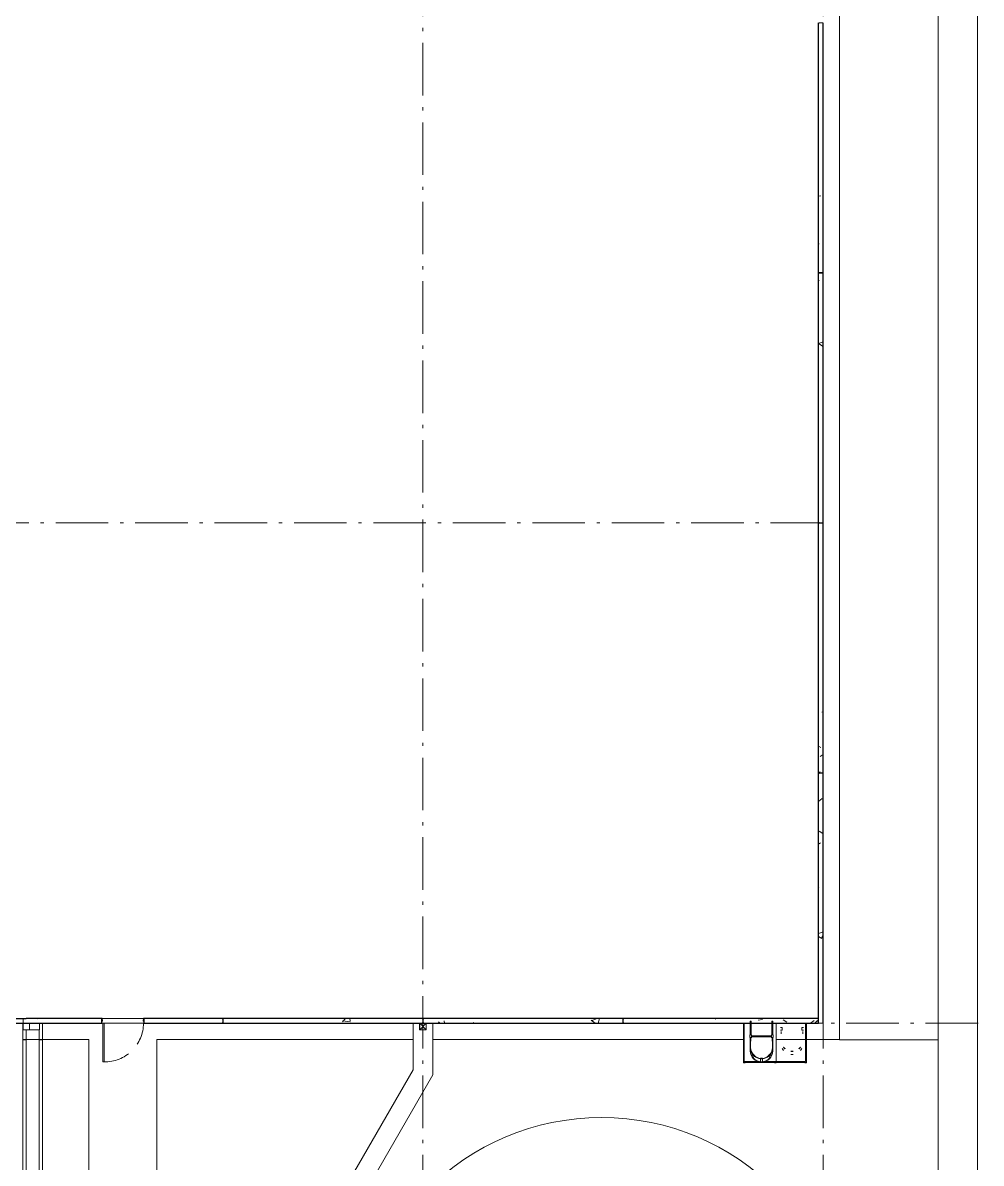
# Model space of a CAD drawing. Header units: metres. Extents: x -55 to 260, y -121 to 64.
# Drawn here: x 170.69 to 199.89, y -65.23 to -30.48 of the extents above; entities that cross this region are included whole.
import ezdxf

# ---------------------------------------------------------------- set-up
doc = ezdxf.new("R2010")
doc.units = ezdxf.units.M
doc.linetypes.add('01_Grid', pattern=[2.32, 1.6, -0.36, 0, -0.36])
doc.linetypes.add('04_Proyection', pattern=[1.2, 0.8, -0.4])
for name, color, linetype, lineweight in [('0-1', 7, 'Continuous', 5), ('03EJES-1', 1, '01_Grid', 5), ('06MUR-1', 253, 'Continuous', 5), ('06MUR-2', 53, 'Continuous', 25), ('06MUREXT-1', 9, 'Continuous', 15), ('06MUREXT-2', 133, 'Continuous', 5), ('11PUER-1', 253, 'Continuous', 5), ('11PUER-2', 253, '04_Proyection', 5), ('17EQAGUA-1', 253, 'Continuous', 5), ('22AMUEB-1', 253, 'Continuous', 5), ('22AMUEB-2', 63, 'Continuous', 5), ('46BANQ', 8, 'Continuous', 5), ('46BANQ-1', 253, 'Continuous', 5), ('54ESTRUCTURA-1', 43, 'Continuous', 13), ('54ESTRUCTURA-2', 253, 'Continuous', 5), ('54ESTRUCTURA-4', 133, 'Continuous', 5), ('55BARANDAL-1', 253, 'Continuous', 5), ('55BARANDAL-2', 63, 'Continuous', 5), ('70LINEA-1', 254, 'Continuous', 5), ('70LINEA-2', 1, 'Continuous', 5), ('70LINEA-3', 213, 'Continuous', 9), ('70LINEA-7', 1, 'Continuous', 15), ('70LINEA_0_25-1', 9, 'Continuous', 15)]:
    doc.layers.add(name, color=color, linetype=linetype, lineweight=lineweight)
pattern_1 = [(50, (0, 0), (2.914806, -0.25534), [0.3048, -3.353]), (355, (0, 0), (-0.5639, 3.05678), [0.24384, -2.682]), (100.451, (0.243, -0.0213), (2.35075, 2.801895), [0.25904, -2.849]), (46.184, (0, 0.8128), (4.336665, -0.672795), [0.4572, -5.029]), (96.636, (0.3614, 0.7567), (3.798005, 3.95842), [0.38856, -4.274]), (351.184, (0, 0.813), (3.79858, 3.95859), [0.36576, -4.023]), (21, (0.4064, 0.6096), (2.425556, -1.63645), [0.3048, -3.353]), (326, (0.4064, 0.6096), (0.98876, 2.946903), [0.24384, -2.682]), (71.451, (0.6086, 0.4733), (3.414398, 1.310927), [0.25904, -2.849]), (37.5, (0, 0), (0.049559, 1.352701), [0.13411, -2.516, 0.13411, -2.589, -2.692]), (37.5, (0, 0), (0.049559, 1.352701), [-5.373, 0.13411, -2.558]), (7.5, (0, 0), (1.068881, 1.603233), [0.13411, -1.418, 0.13411, -2.455, -1.026]), (7.5, (0, 0), (1.068881, 1.603233), [-4.141, 0.13411, -0.89205]), (327.5, (-0.9063, 0), (2.1693145, -0.091976), [0.13411, -0.88189, 0.13411, -3.036, -4.206]), (327.5, (-0.9063, 0), (2.1693145, -0.091976), [-4.186, 0.13411, -4.072]), (317.5, (-1.313, 0), (2.370307, 0.40642), [0.13411, -1.187, 0.13411, -1.971, -2.987]), (317.5, (-1.313, 0), (2.370307, 0.40642), [-3.426, 0.13411, -2.853])]

# ---------------------------------------------------------------- blocks, each defined once
blk = doc.blocks.new('Downspout - Square - Downspout - Square 8_x8_-V37-A1 _ A700')
at = {"layer": '17EQAGUA-1'}
for p, q in [((0.102, 0.203), (-0.102, 0.203)), ((-0.102, 0.203), (-0.102, 0)), ((-0.102, 0), (0.102, 0)), ((-0.099, 0.2), (0.099, 0.2)), ((-0.099, 0.003), (-0.099, 0.2)), ((0.099, 0.2), (-0.099, 0.003)), ((-0.099, 0.2), (0.099, 0.003)), ((0.099, 0.003), (-0.099, 0.003)), ((0.099, 0.2), (0.099, 0.003)), ((0.102, 0), (0.102, 0.203))]:
    blk.add_line(p, q, dxfattribs=at)
blk = doc.blocks.new('Sgl - F - AI - 4_x7_-7287663-A1 _ A700')
at = {"layer": '11PUER-1'}
for p, q in [((-0.612, -1.29), (-0.612, -0.11)), ((-0.612, -0.11), (-0.573, -0.11)), ((-0.573, -0.11), (-0.573, -1.29)), ((-0.573, -1.29), (-0.612, -1.29))]:
    blk.add_line(p, q, dxfattribs=at)
at = {"layer": '11PUER-2'}
for p, q in [((-0.637, 0.034), (0.637, 0.034)), ((-0.637, -0.107), (0.637, -0.107))]:
    blk.add_line(p, q, dxfattribs=at)
blk.add_arc((-0.554, -0.108), 1.182, 269.0611, 359.905, dxfattribs=at)
blk = doc.blocks.new('Mesker Frame AI - Mesker Frame AI2-7287665-A1 _ A700')
at = {"layer": '22AMUEB-1'}
for p, q in [((-0.53, 0.07585), (-0.53, 0.07085)), ((-0.5285, 0.07085), (-0.5285, 0.07435)), ((-0.455, 0.01305), (-0.435, 0.01305)), ((-0.4365, 0.01155), (-0.455, 0.01155)), ((-0.4365, 0.01155), (-0.4365, -0.02515)), ((-0.435, -0.02665), (-0.435, 0.01305)), ((0.79649, 0.01305), (0.79649, -0.02665)), ((0.81649, 0.01305), (0.79649, 0.01305)), ((0.79799, 0.01155), (0.81649, 0.01155)), ((0.79799, -0.02515), (0.79799, 0.01155)), ((0.88999, 0.07435), (0.88999, 0.07085)), ((0.89149, 0.07085), (0.89149, 0.07585)), ((-0.53, -0.07085), (-0.53, -0.07585)), ((-0.5285, -0.07435), (-0.5285, -0.07085)), ((-0.4515, -0.02515), (-0.4515, -0.07435)), ((-0.4515, -0.02515), (-0.4365, -0.02515)), ((-0.435, -0.02665), (-0.45, -0.02665)), ((-0.45, -0.07585), (-0.45, -0.02665)), ((0.79649, -0.02665), (0.81149, -0.02665)), ((0.81299, -0.02515), (0.79799, -0.02515)), ((0.81149, -0.02665), (0.81149, -0.07585)), ((0.81299, -0.07435), (0.81299, -0.02515)), ((0.88999, -0.07085), (0.88999, -0.07435)), ((0.89149, -0.07585), (0.89149, -0.07085))]:
    blk.add_line(p, q, dxfattribs=at)
at = {"layer": '22AMUEB-2'}
for p, q in [((-0.53, 0.07585), (-0.455, 0.07585)), ((-0.53, 0.07085), (-0.53, 0.07585)), ((-0.5285, 0.07435), (-0.5285, 0.07085)), ((-0.4565, 0.07435), (-0.5285, 0.07435)), ((-0.455, 0.07585), (-0.455, -0.00615)), ((-0.455, 0.01305), (-0.435, 0.01305)), ((-0.455, 0.01155), (-0.455, 0.01305)), ((-0.4365, 0.01155), (-0.455, 0.01155)), ((-0.4365, -0.02515), (-0.4365, 0.01155)), ((-0.435, 0.01305), (-0.435, -0.02665)), ((0.79649, 0.01305), (0.81649, 0.01305)), ((0.79649, -0.02665), (0.79649, 0.01305)), ((0.79799, 0.01155), (0.79799, -0.02515)), ((0.81649, 0.01155), (0.79799, 0.01155)), ((0.81649, 0.07585), (0.89149, 0.07585)), ((0.81649, -0.00615), (0.81649, 0.07585)), ((0.81649, 0.01305), (0.81649, 0.01155)), ((0.88999, 0.07435), (0.81799, 0.07435)), ((0.88999, 0.07085), (0.88999, 0.07435)), ((0.89149, 0.07585), (0.89149, 0.07085)), ((-0.53, -0.07585), (-0.53, -0.07085)), ((-0.45, -0.07585), (-0.53, -0.07585)), ((-0.5285, -0.07085), (-0.5285, -0.07435)), ((-0.5285, -0.07435), (-0.4515, -0.07435)), ((-0.455, -0.00615), (-0.4565, -0.00615)), ((-0.4515, -0.02515), (-0.4365, -0.02515)), ((-0.4515, -0.07435), (-0.4515, -0.02515)), ((-0.45, -0.02665), (-0.45, -0.07585)), ((-0.435, -0.02665), (-0.45, -0.02665)), ((0.81149, -0.02665), (0.79649, -0.02665)), ((0.79799, -0.02515), (0.81299, -0.02515)), ((0.81149, -0.07585), (0.81149, -0.02665)), ((0.89149, -0.07585), (0.81149, -0.07585)), ((0.81299, -0.02515), (0.81299, -0.07435)), ((0.81299, -0.07435), (0.88999, -0.07435)), ((0.81799, -0.00615), (0.81649, -0.00615)), ((0.88999, -0.07435), (0.88999, -0.07085)), ((0.89149, -0.07085), (0.89149, -0.07585))]:
    blk.add_line(p, q, dxfattribs=at)
blk = doc.blocks.new('Ladder - Double - Double With Cage-7260432-A1 _ A700')
at = {"layer": '17EQAGUA-1'}
for p, q in [((-0.792, -0.014), (-0.76, -0.014)), ((-0.792, -0.43), (-0.792, -0.014)), ((-0.76, -0.014), (-0.76, -0.43)), ((-0.138, -0.014), (-0.106, -0.014)), ((-0.138, -0.43), (-0.138, -0.014)), ((-0.106, -0.014), (-0.106, -0.43)), ((0.128, -0.207), (0.178, -0.207)), ((0.178, -0.29), (0.128, -0.29)), ((0.147, -0.395), (0.147, -0.331)), ((0.178, -0.207), (0.178, -0.29)), ((0.782, -0.207), (0.832, -0.207)), ((0.782, -0.29), (0.782, -0.207)), ((0.832, -0.29), (0.782, -0.29)), ((0.813, -0.395), (0.813, -0.331)), ((-0.802, -0.43), (-0.751, -0.43)), ((-0.802, -0.43), (-0.792, -0.43)), ((-0.802, -0.512), (-0.802, -0.43)), ((-0.751, -0.512), (-0.802, -0.512)), ((-0.792, -0.512), (-0.802, -0.512)), ((-0.792, -0.917), (-0.792, -0.512)), ((-0.754, -0.52), (-0.783, -0.52)), ((-0.783, -0.52), (-0.783, -0.553)), ((-0.783, -0.553), (-0.775, -0.553)), ((-0.783, -0.617), (-0.783, -0.553)), ((-0.783, -0.617), (-0.783, -0.815)), ((-0.775, -0.617), (-0.783, -0.617)), ((-0.775, -0.553), (-0.775, -0.617)), ((-0.76, -0.43), (-0.751, -0.43)), ((-0.754, -0.512), (-0.754, -0.52)), ((-0.751, -0.512), (-0.754, -0.512)), ((-0.751, -0.43), (-0.751, -0.512)), ((-0.751, -0.43), (-0.751, -0.455)), ((-0.751, -0.455), (-0.148, -0.455)), ((-0.751, -0.487), (-0.751, -0.512)), ((-0.148, -0.487), (-0.751, -0.487)), ((-0.148, -0.43), (-0.097, -0.43)), ((-0.148, -0.512), (-0.148, -0.43)), ((-0.148, -0.43), (-0.138, -0.43)), ((-0.148, -0.455), (-0.148, -0.43)), ((-0.148, -0.512), (-0.148, -0.487)), ((-0.097, -0.512), (-0.148, -0.512)), ((-0.144, -0.512), (-0.148, -0.512)), ((-0.144, -0.52), (-0.144, -0.512)), ((-0.116, -0.52), (-0.144, -0.52)), ((-0.124, -0.553), (-0.116, -0.553)), ((-0.124, -0.617), (-0.124, -0.553)), ((-0.116, -0.617), (-0.124, -0.617)), ((-0.116, -0.553), (-0.116, -0.52)), ((-0.116, -0.617), (-0.116, -0.553)), ((-0.116, -0.815), (-0.116, -0.617)), ((-0.106, -0.43), (-0.097, -0.43)), ((-0.106, -0.512), (-0.106, -0.917)), ((-0.097, -0.512), (-0.106, -0.512)), ((-0.097, -0.43), (-0.097, -0.512)), ((-0.783, -0.896), (-0.783, -0.917)), ((-0.746, -1.069), (-0.713, -1.035)), ((-0.706, -1.028), (-0.7, -1.021)), ((-0.706, -1.028), (-0.7, -1.021)), ((-0.7, -1.021), (-0.655, -1.066)), ((-0.243, -1.066), (-0.198, -1.021)), ((-0.198, -1.021), (-0.192, -1.028)), ((-0.198, -1.021), (-0.192, -1.028)), ((-0.186, -1.035), (-0.153, -1.069)), ((-0.116, -0.917), (-0.116, -0.896)), ((0.223, -0.805), (0.229, -0.799)), ((0.274, -0.844), (0.268, -0.85)), ((0.692, -0.85), (0.686, -0.844)), ((0.731, -0.799), (0.737, -0.805)), ((-0.668, -1.079), (-0.712, -1.122)), ((-0.655, -1.066), (-0.661, -1.072)), ((-0.655, -1.066), (-0.661, -1.072)), ((-0.481, -1.138), (-0.418, -1.138)), ((-0.481, -1.147), (-0.481, -1.138)), ((-0.481, -1.249), (-0.481, -1.157)), ((-0.418, -1.138), (-0.418, -1.147)), ((-0.418, -1.157), (-0.418, -1.249)), ((-0.237, -1.072), (-0.243, -1.066)), ((-0.237, -1.072), (-0.243, -1.066)), ((-0.187, -1.122), (-0.23, -1.079))]:
    blk.add_line(p, q, dxfattribs=at)
for centre, radius, start, end in [((-0.449, -0.917), 0.343, 180, 0), ((-0.449, -0.815), 0.333, 180, 219.535), ((-0.449, -0.815), 0.343, 193.5362, 219.7309), ((-0.449, -0.917), 0.333, 180, 207.1576), ((-0.449, -0.815), 0.343, 219.7309, 230.3086), ((-0.449, -0.815), 0.333, 219.535, 230.465), ((-0.449, -0.815), 0.333, 309.535, 320.465), ((-0.449, -0.815), 0.343, 309.6914, 320.2691), ((-0.449, -0.815), 0.333, 320.465, 360), ((-0.449, -0.815), 0.343, 320.2691, 346.4638), ((-0.449, -0.917), 0.333, 332.8423, 360), ((0.48, -0.695), 0.333, 207.1576, 218.0634), ((0.48, -0.593), 0.343, 219.7309, 230.3086), ((0.48, -0.593), 0.333, 219.535, 230.465), ((0.48, -0.593), 0.333, 264.535, 275.465), ((0.48, -0.593), 0.343, 264.6872, 275.3128), ((0.48, -0.695), 0.333, 264.535, 275.465), ((0.48, -0.593), 0.333, 309.535, 320.465), ((0.48, -0.593), 0.343, 309.6914, 320.2691), ((0.48, -0.695), 0.333, 321.9366, 332.8424), ((-0.449, -0.917), 0.333, 207.1576, 218.0634), ((-0.449, -0.917), 0.333, 218.0634, 264.535), ((-0.449, -0.815), 0.343, 230.3086, 264.6872), ((-0.449, -0.815), 0.333, 230.465, 264.535), ((-0.449, -0.815), 0.333, 264.535, 275.465), ((-0.449, -0.815), 0.343, 264.6872, 275.3128), ((-0.449, -0.917), 0.333, 264.535, 275.465), ((-0.449, -0.815), 0.333, 275.465, 309.535), ((-0.449, -0.917), 0.333, 275.465, 321.9366), ((-0.449, -0.815), 0.343, 275.3128, 309.6914), ((-0.449, -0.917), 0.333, 321.9366, 332.8424)]:
    blk.add_arc(centre, radius, start, end, dxfattribs=at)
at = {"layer": '55BARANDAL-2'}
for p, q in [((-1.014, -0.071), (-0.934, -0.071)), ((-1.014, -0.071), (-1.014, -0.076)), ((-0.934, -0.076), (-1.014, -0.076)), ((-1, -0.076), (-1, -1.271)), ((-0.975, -0.076), (-1, -0.076)), ((-0.975, -1.245), (-0.975, -0.076)), ((-0.934, -0.076), (-0.934, -0.071)), ((-0.792, -0.071), (-0.934, -0.071)), ((-0.138, -0.071), (-0.76, -0.071)), ((0, -0.071), (-0.106, -0.071)), ((0, -1.245), (0, -0.071)), ((0.855, -0.071), (0.935, -0.071)), ((0.855, -0.071), (0.855, -0.076)), ((0.935, -0.076), (0.855, -0.076)), ((0.895, -0.076), (0.92, -0.076)), ((0.895, -0.076), (0.895, -1.245)), ((0.92, -0.076), (0.92, -1.271)), ((0.935, -0.076), (0.935, -0.071)), ((-1, -1.271), (-1, -1.276)), ((-1, -1.271), (0.92, -1.271)), ((-1, -1.276), (-0.949, -1.276)), ((-0.546, -1.245), (-0.975, -1.245)), ((-0.949, -1.276), (-0.949, -1.271)), ((-0.481, -1.245), (-0.5, -1.245)), ((-0.399, -1.245), (-0.418, -1.245)), ((0.895, -1.245), (-0.352, -1.245)), ((-0.051, -1.271), (-0.051, -1.276)), ((-0.051, -1.276), (0, -1.276)), ((0, -1.276), (0, -1.271)), ((0.869, -1.27), (0.869, -1.276)), ((0.869, -1.276), (0.92, -1.276)), ((0.92, -1.276), (0.92, -1.271))]:
    blk.add_line(p, q, dxfattribs=at)
blk = doc.blocks.new('Rain Ditch1 - Rain Ditch-8689590-A1 _ A700')
at = {"layer": '46BANQ-1'}
for p, q in [((171.288, -60.96), (171.288, -61.46)), ((170.788, -61.46), (170.688, -61.46)), ((170.688, -61.474), (170.788, -61.474)), ((170.788, -61.163), (170.788, -61.46)), ((171.188, -61.46), (170.788, -61.46)), ((170.788, -61.474), (170.788, -61.463)), ((170.788, -61.463), (171.188, -61.463)), ((170.788, -75.96), (170.788, -61.474)), ((171.188, -61.163), (171.188, -61.46)), ((171.288, -61.46), (171.188, -61.46)), ((171.188, -61.463), (171.188, -61.474)), ((171.188, -61.474), (171.288, -61.474)), ((171.188, -81.593), (171.188, -61.474)), ((171.288, -61.474), (171.288, -61.46)), ((171.288, -80.647), (171.288, -61.474)), ((170.688, -75.96), (170.688, -64.623)), ((170.688, -75.96), (170.788, -75.96)), ((170.788, -75.96), (170.885, -75.96)), ((170.885, -75.96), (170.885, -78.963)), ((171.188, -82.312), (170.981, -82.374)), ((171.288, -82.282), (171.188, -82.312)), ((171.188, -82.525), (171.188, -82.312)), ((171.288, -82.525), (171.288, -82.282)), ((171.188, -82.514), (171.025, -82.514)), ((171.288, -82.525), (171.188, -82.525))]:
    blk.add_line(p, q, dxfattribs=at)
blk.add_open_spline([(170.885, -78.963), (170.885, -79.061), (170.888, -79.257), (170.903, -79.65), (170.944, -80.189), (171.02, -80.75), (171.108, -81.233), (171.16, -81.474), (171.188, -81.593)], degree=3, knots=[0, 0, 0, 0, 0.111111, 0.222222, 0.444444, 0.722222, 0.861111, 1, 1, 1, 1], dxfattribs=at)
blk.add_open_spline([(171.188, -81.593), (171.198, -81.638), (171.22, -81.726), (171.253, -81.858), (171.276, -81.946), (171.288, -81.99)], degree=3, dxfattribs=at)
blk = doc.blocks.new('Downspout1 - Downspout-8693536-A1 _ A700')
at = {"layer": '54ESTRUCTURA-1'}
for p, q in [((13.509, -60.963), (13.312, -60.963)), ((13.312, -60.963), (13.312, -61.163)), ((13.509, -61.163), (13.509, -60.963)), ((13.312, -61.163), (13.509, -61.163))]:
    blk.add_line(p, q, dxfattribs=at)
at = {"layer": '54ESTRUCTURA-4'}
for p, q in [((13.612, -60.96), (13.309, -60.963)), ((13.309, -60.963), (13.309, -61.163)), ((13.509, -60.963), (13.812, -60.96)), ((13.812, -60.96), (13.812, -61.163)), ((13.812, -61.163), (13.812, -60.963)), ((13.509, -61.163), (13.812, -61.163))]:
    blk.add_line(p, q, dxfattribs=at)
blk = doc.blocks.new('22011_AR_rvt-1-A1 _ A700')
at = {"layer": '06MUR-1'}
h = blk.add_hatch(dxfattribs=at)
h.set_pattern_fill('FP_1', color=256, style=0, pattern_type=2)
h.set_pattern_definition(pattern_1)
h.paths.add_polyline_path([(195.071, -45.72), (195.071, -30.48), (194.931, -30.48), (194.931, -45.72)])
h = blk.add_hatch(dxfattribs=at)
h.set_pattern_fill('FP_1', color=256, style=0, pattern_type=2)
h.set_pattern_definition(pattern_1)
h.paths.add_polyline_path([(194.93, -45.72), (194.931, -45.72), (194.93, -42.987)])
h = blk.add_hatch(dxfattribs=at)
h.set_pattern_fill('FP_1', color=256, style=0, pattern_type=2)
h.set_pattern_definition(pattern_1)
h.paths.add_polyline_path([(195.071, -45.72), (195.072, -45.72), (195.071, -42.987)])
h = blk.add_hatch(dxfattribs=at)
h.set_pattern_fill('FP_1', color=256, style=0, pattern_type=2)
h.set_pattern_definition(pattern_1)
h.paths.add_polyline_path([(194.931, -60.96), (195.071, -60.96), (195.071, -45.72), (194.931, -45.72), (194.931, -60.374)])
h = blk.add_hatch(dxfattribs=at)
h.set_pattern_fill('FP_1', color=256, style=0, pattern_type=2)
h.set_pattern_definition(pattern_1)
h.paths.add_polyline_path([(194.93, -60.96), (194.931, -60.96), (194.93, -60.374)])
h = blk.add_hatch(dxfattribs=at)
h.set_pattern_fill('FP_1', color=256, style=0, pattern_type=2)
h.set_pattern_definition(pattern_1)
h.paths.add_polyline_path([(195.071, -60.96), (195.072, -60.96), (195.071, -60.374)])
h = blk.add_hatch(dxfattribs=at)
h.set_pattern_fill('FP_1', color=256, style=0, pattern_type=2)
h.set_pattern_definition(pattern_1)
h.paths.add_polyline_path([(192.852, -60.959), (192.852, -60.903), (192.884, -60.903), (192.884, -60.959), (193.506, -60.959), (193.506, -60.903), (193.538, -60.903), (193.538, -60.959), (194.93, -60.959), (194.93, -60.819), (174.374, -60.819), (174.374, -60.959), (192.228, -60.959)])
h.paths.add_polyline_path([(170.791, -60.959), (173.098, -60.959), (173.098, -60.819), (170.487, -60.819), (170.487, -60.959), (170.659, -60.959)])
h.paths.add_polyline_path([(166.827, -60.959), (166.827, -60.819), (166.624, -60.819), (166.624, -60.959), (166.807, -60.959)])
h = blk.add_hatch(dxfattribs=at)
h.set_pattern_fill('FP_1', color=256, style=0, pattern_type=2)
h.set_pattern_definition(pattern_1)
h.paths.add_polyline_path([(194.93, -60.819), (194.93, -60.818), (193.769, -60.819)])
h.paths.add_polyline_path([(166.827, -60.819), (166.827, -60.818), (166.807, -60.819)])
at = {"layer": '70LINEA-2'}
h = blk.add_hatch(dxfattribs=at)
h.set_pattern_fill('FP_1', color=256, style=0, pattern_type=2)
h.set_pattern_definition(pattern_1)
h.paths.add_polyline_path([(195.056, -38.094), (195.071, -38.078), (195.071, -30.502), (195.056, -30.486), (194.947, -30.486), (194.931, -30.502), (194.931, -38.078), (194.947, -38.094)])
h = blk.add_hatch(dxfattribs=at)
h.set_pattern_fill('FP_1', color=256, style=0, pattern_type=2)
h.set_pattern_definition(pattern_1)
h.paths.add_polyline_path([(195.056, -45.714), (195.071, -45.698), (195.071, -38.122), (195.056, -38.106), (194.947, -38.106), (194.931, -38.122), (194.931, -45.698), (194.947, -45.714)])
h = blk.add_hatch(dxfattribs=at)
h.set_pattern_fill('FP_1', color=256, style=0, pattern_type=2)
h.set_pattern_definition(pattern_1)
h.paths.add_polyline_path([(195.056, -53.334), (195.071, -53.318), (195.071, -45.742), (195.056, -45.726), (194.947, -45.726), (194.931, -45.742), (194.931, -53.318), (194.947, -53.334)])
h = blk.add_hatch(dxfattribs=at)
h.set_pattern_fill('FP_1', color=256, style=0, pattern_type=2)
h.set_pattern_definition(pattern_1)
h.paths.add_polyline_path([(195.071, -60.96), (195.071, -53.362), (195.056, -53.346), (194.947, -53.346), (194.931, -53.362), (194.931, -60.96)])
h = blk.add_hatch(dxfattribs=at)
h.set_pattern_fill('FP_1', color=256, style=0, pattern_type=2)
h.set_pattern_definition(pattern_1)
h.paths.add_polyline_path([(173.099, -60.959), (173.099, -60.819), (170.71, -60.819), (170.694, -60.835), (170.694, -60.944), (170.71, -60.959), (172.2, -60.959)])
h.paths.add_polyline_path([(176.762, -60.959), (176.778, -60.944), (176.778, -60.835), (176.762, -60.819), (174.373, -60.819), (174.373, -60.959), (175.281, -60.959)])
h = blk.add_hatch(dxfattribs=at)
h.set_pattern_fill('FP_1', color=256, style=0, pattern_type=2)
h.set_pattern_definition(pattern_1)
h.paths.add_polyline_path([(181.443, -60.959), (182.858, -60.959), (182.874, -60.944), (182.874, -60.835), (182.858, -60.819), (176.806, -60.819), (176.79, -60.835), (176.79, -60.944), (176.806, -60.959), (179.903, -60.959)])
h = blk.add_hatch(dxfattribs=at)
h.set_pattern_fill('FP_1', color=256, style=0, pattern_type=2)
h.set_pattern_definition(pattern_1)
h.paths.add_polyline_path([(182.902, -60.959), (188.954, -60.959), (188.97, -60.944), (188.97, -60.835), (188.954, -60.819), (182.902, -60.819), (182.886, -60.835), (182.886, -60.944)])
h = blk.add_hatch(dxfattribs=at)
h.set_pattern_fill('FP_1', color=256, style=0, pattern_type=2)
h.set_pattern_definition(pattern_1)
h.paths.add_polyline_path([(192.228, -60.959), (192.852, -60.959), (192.852, -60.903), (192.884, -60.903), (192.884, -60.959), (193.506, -60.959), (193.506, -60.903), (193.538, -60.903), (193.538, -60.959), (194.909, -60.959), (194.924, -60.944), (194.924, -60.835), (194.909, -60.819), (188.998, -60.819), (188.982, -60.835), (188.982, -60.944), (188.998, -60.959), (189.147, -60.959)])
at = {"layer": '06MUR-2'}
for p, q in [((194.931, -45.72), (194.931, -30.48)), ((195.071, -45.72), (195.071, -30.48)), ((194.931, -60.96), (194.931, -45.72)), ((195.071, -60.96), (195.071, -45.72)), ((170.487, -60.819), (170.791, -60.819)), ((170.487, -60.959), (170.791, -60.959)), ((173.098, -60.819), (170.791, -60.819)), ((170.791, -60.959), (173.098, -60.959)), ((173.098, -60.889), (173.098, -60.819)), ((173.098, -60.959), (173.098, -60.889)), ((173.098, -60.889), (173.099, -60.889)), ((174.373, -60.889), (174.374, -60.889)), ((174.374, -60.819), (174.374, -60.889)), ((194.93, -60.819), (174.374, -60.819)), ((174.374, -60.889), (174.374, -60.959)), ((174.374, -60.959), (192.852, -60.959)), ((192.884, -60.959), (193.506, -60.959)), ((193.538, -60.959), (194.93, -60.959))]:
    blk.add_line(p, q, dxfattribs=at)
at = {"layer": '06MUREXT-1'}
for p, q in [((194.93, -30.48), (194.93, -45.72)), ((195.072, -45.72), (195.072, -30.48)), ((194.93, -45.72), (194.93, -60.96)), ((195.072, -60.96), (195.072, -45.72)), ((170.486, -60.96), (173.099, -60.96)), ((173.099, -60.818), (170.645, -60.818)), ((173.099, -60.96), (173.099, -60.818)), ((194.93, -60.818), (174.373, -60.818)), ((174.373, -60.818), (174.373, -60.96)), ((174.373, -60.96), (182.778, -60.96)), ((182.984, -60.96), (192.63, -60.96)), ((193.644, -60.96), (194.499, -60.96)), ((194.579, -60.96), (194.93, -60.96)), ((194.93, -60.96), (194.93, -60.818)), ((194.93, -60.96), (195.072, -60.96))]:
    blk.add_line(p, q, dxfattribs=at)
at = {"layer": '06MUREXT-2'}
for p, q in [((170.688, -60.96), (170.688, -64.623)), ((173.099, -60.818), (174.373, -60.818)), ((174.372, -60.96), (173.1, -60.96))]:
    blk.add_line(p, q, dxfattribs=at)
at = {"layer": '46BANQ-1'}
for p, q in [((195.572, -27.506), (195.572, -61.46)), ((195.572, -61.473), (195.572, -27.506)), ((173.099, -60.818), (174.373, -60.818)), ((173.1, -60.96), (174.372, -60.96)), ((182.58, -60.96), (182.58, -61.46)), ((183.18, -61.46), (183.18, -60.96)), ((198.572, -60.943), (198.572, -61.473)), ((172.701, -61.46), (171.288, -61.46)), ((172.701, -76.806), (172.701, -61.46)), ((182.58, -61.46), (174.771, -61.46)), ((174.771, -61.46), (174.771, -77.086)), ((192.644, -61.46), (183.18, -61.46)), ((194.539, -61.46), (193.644, -61.46)), ((195.572, -61.46), (194.564, -61.46)), ((198.572, -61.473), (195.572, -61.473))]:
    blk.add_line(p, q, dxfattribs=at)
at = {"layer": '70LINEA-1'}
for p, q in [((199.772, 15.641), (199.772, -41.41)), ((198.572, -60.943), (198.572, -27.506)), ((199.772, -41.41), (199.772, -82.358)), ((198.572, -82.358), (198.572, -61.473))]:
    blk.add_line(p, q, dxfattribs=at)
at = {"layer": '70LINEA-3'}
for p, q in [((173.099, -60.818), (174.373, -60.818)), ((173.099, -60.819), (174.373, -60.819)), ((174.373, -60.819), (173.099, -60.819)), ((174.372, -60.959), (173.1, -60.959)), ((173.1, -60.959), (174.372, -60.959)), ((174.372, -60.96), (173.1, -60.96))]:
    blk.add_line(p, q, dxfattribs=at)
at = {"layer": '70LINEA_0_25-1'}
for p, q in [((194.931, -30.502), (194.93, -30.502)), ((194.93, -30.502), (194.93, -38.078)), ((194.947, -30.486), (194.931, -30.502)), ((194.931, -30.502), (194.931, -38.078)), ((194.931, -38.078), (194.931, -30.502)), ((195.056, -30.486), (194.947, -30.486)), ((195.071, -30.502), (195.056, -30.486)), ((195.071, -38.078), (195.071, -30.502)), ((195.072, -30.502), (195.071, -30.502)), ((195.071, -30.502), (195.071, -38.078)), ((195.072, -38.078), (195.072, -30.502)), ((194.93, -38.078), (194.931, -38.078)), ((194.931, -38.122), (194.93, -38.122)), ((194.93, -38.122), (194.93, -45.698)), ((194.931, -38.078), (194.947, -38.094)), ((194.947, -38.106), (194.931, -38.122)), ((194.931, -38.122), (194.931, -45.698)), ((194.931, -45.698), (194.931, -38.122)), ((194.947, -38.094), (195.056, -38.094)), ((195.056, -38.106), (194.947, -38.106)), ((195.056, -38.094), (195.071, -38.078)), ((195.071, -38.122), (195.056, -38.106)), ((195.071, -38.078), (195.072, -38.078)), ((195.071, -45.698), (195.071, -38.122)), ((195.072, -38.122), (195.071, -38.122)), ((195.071, -38.122), (195.071, -45.698)), ((195.072, -45.698), (195.072, -38.122)), ((194.93, -45.698), (194.931, -45.698)), ((194.931, -45.742), (194.93, -45.742)), ((194.93, -45.742), (194.93, -53.318)), ((194.931, -45.698), (194.947, -45.714)), ((194.947, -45.726), (194.931, -45.742)), ((194.931, -45.742), (194.931, -53.318)), ((194.931, -53.318), (194.931, -45.742)), ((194.947, -45.714), (195.056, -45.714)), ((195.056, -45.726), (194.947, -45.726)), ((195.056, -45.714), (195.071, -45.698)), ((195.071, -45.742), (195.056, -45.726)), ((195.071, -45.698), (195.072, -45.698)), ((195.071, -53.318), (195.071, -45.742)), ((195.072, -45.742), (195.071, -45.742)), ((195.071, -45.742), (195.071, -53.318)), ((195.072, -53.318), (195.072, -45.742)), ((194.93, -53.318), (194.931, -53.318)), ((194.931, -53.362), (194.93, -53.362)), ((194.93, -53.362), (194.93, -60.96)), ((194.931, -53.318), (194.947, -53.334)), ((194.947, -53.346), (194.931, -53.362)), ((194.931, -53.362), (194.931, -60.96)), ((194.931, -60.96), (194.931, -53.362)), ((194.947, -53.334), (195.056, -53.334)), ((195.056, -53.346), (194.947, -53.346)), ((195.056, -53.334), (195.071, -53.318)), ((195.071, -53.362), (195.056, -53.346)), ((195.071, -53.318), (195.072, -53.318)), ((195.071, -60.96), (195.071, -53.362)), ((195.072, -53.362), (195.071, -53.362)), ((195.071, -53.362), (195.071, -60.96)), ((195.072, -60.96), (195.072, -53.362)), ((170.71, -60.819), (170.694, -60.835)), ((170.694, -60.835), (170.694, -60.944)), ((170.694, -60.944), (170.71, -60.959)), ((173.099, -60.818), (170.71, -60.818)), ((170.71, -60.818), (170.71, -60.819)), ((173.099, -60.819), (170.71, -60.819)), ((170.71, -60.819), (173.099, -60.819)), ((170.71, -60.959), (173.099, -60.959)), ((173.099, -60.959), (170.71, -60.959)), ((170.71, -60.959), (170.71, -60.96)), ((170.71, -60.96), (173.099, -60.96)), ((173.099, -60.819), (173.099, -60.818)), ((173.099, -60.959), (173.099, -60.819)), ((173.099, -60.96), (173.099, -60.959)), ((176.762, -60.818), (174.373, -60.818)), ((174.373, -60.818), (174.373, -60.819)), ((176.762, -60.819), (174.373, -60.819)), ((174.373, -60.819), (174.373, -60.959)), ((174.373, -60.819), (176.762, -60.819)), ((174.373, -60.959), (176.762, -60.959)), ((176.762, -60.959), (174.373, -60.959)), ((174.373, -60.959), (174.373, -60.96)), ((174.373, -60.96), (176.762, -60.96)), ((176.762, -60.819), (176.762, -60.818)), ((176.778, -60.835), (176.762, -60.819)), ((176.762, -60.959), (176.778, -60.944)), ((176.762, -60.96), (176.762, -60.959)), ((176.778, -60.944), (176.778, -60.835)), ((176.806, -60.819), (176.79, -60.835)), ((176.79, -60.835), (176.79, -60.944)), ((176.79, -60.944), (176.806, -60.959)), ((182.858, -60.818), (176.806, -60.818)), ((176.806, -60.818), (176.806, -60.819)), ((182.858, -60.819), (176.806, -60.819)), ((176.806, -60.819), (182.858, -60.819)), ((176.806, -60.959), (182.858, -60.959)), ((182.858, -60.959), (176.806, -60.959)), ((176.806, -60.959), (176.806, -60.96)), ((176.806, -60.96), (182.778, -60.96)), ((182.858, -60.819), (182.858, -60.818)), ((182.874, -60.835), (182.858, -60.819)), ((182.858, -60.959), (182.874, -60.944)), ((182.858, -60.96), (182.858, -60.959)), ((182.874, -60.944), (182.874, -60.835)), ((182.902, -60.819), (182.886, -60.835)), ((182.886, -60.835), (182.886, -60.944)), ((182.886, -60.944), (182.902, -60.959)), ((188.954, -60.818), (182.902, -60.818)), ((182.902, -60.818), (182.902, -60.819)), ((188.954, -60.819), (182.902, -60.819)), ((182.902, -60.819), (188.954, -60.819)), ((182.902, -60.959), (188.954, -60.959)), ((188.954, -60.959), (182.902, -60.959)), ((182.902, -60.959), (182.902, -60.96)), ((182.984, -60.96), (188.954, -60.96)), ((188.954, -60.819), (188.954, -60.818)), ((188.97, -60.835), (188.954, -60.819)), ((188.954, -60.959), (188.97, -60.944)), ((188.954, -60.96), (188.954, -60.959)), ((188.97, -60.944), (188.97, -60.835)), ((188.998, -60.819), (188.982, -60.835)), ((188.982, -60.835), (188.982, -60.944)), ((188.982, -60.944), (188.998, -60.959)), ((194.909, -60.818), (188.998, -60.818)), ((188.998, -60.818), (188.998, -60.819)), ((194.909, -60.819), (188.998, -60.819)), ((188.998, -60.819), (194.909, -60.819)), ((188.998, -60.959), (192.852, -60.959)), ((192.852, -60.959), (188.998, -60.959)), ((188.998, -60.959), (188.998, -60.96)), ((188.998, -60.96), (192.63, -60.96)), ((192.884, -60.959), (193.506, -60.959)), ((193.506, -60.959), (192.884, -60.959)), ((193.538, -60.959), (194.909, -60.959)), ((194.909, -60.959), (193.538, -60.959)), ((193.644, -60.96), (194.499, -60.96)), ((194.579, -60.96), (194.909, -60.96)), ((194.909, -60.819), (194.909, -60.818)), ((194.924, -60.835), (194.909, -60.819)), ((194.909, -60.959), (194.924, -60.944)), ((194.909, -60.96), (194.909, -60.959)), ((194.924, -60.944), (194.924, -60.835)), ((194.93, -60.96), (194.931, -60.96)), ((194.931, -60.96), (195.071, -60.96)), ((195.071, -60.96), (195.072, -60.96))]:
    blk.add_line(p, q, dxfattribs=at)
at = {"layer": '11PUER-1'}
blk.add_blockref('Sgl - F - AI - 4_x7_-7287663-A1 _ A700', (173.736, -60.853), dxfattribs=at)
at = {"layer": '17EQAGUA-1', "rotation": 180}
blk.add_blockref('Downspout - Square - Downspout - Square 8_x8_-V37-A1 _ A700', (182.88, -60.96), dxfattribs=at)
at = {"layer": '22AMUEB-1', "rotation": 180}
blk.add_blockref('Mesker Frame AI - Mesker Frame AI2-7287665-A1 _ A700', (173.917, -60.889), dxfattribs=at)
at = {"layer": '46BANQ-1'}
blk.add_blockref('Rain Ditch1 - Rain Ditch-8689590-A1 _ A700', (0, 0), dxfattribs=at)
at = {"layer": '54ESTRUCTURA-2'}
blk.add_blockref('Downspout1 - Downspout-8693536-A1 _ A700', (157.382, 0), dxfattribs=at)
at = {"layer": '55BARANDAL-1'}
blk.add_blockref('Ladder - Double - Double With Cage-7260432-A1 _ A700', (193.644, -60.889), dxfattribs=at)
blk = doc.blocks.new('Downspout - Square - Downspout - Square 8_x8_-V440-A1 _ A700')
at = {"layer": '17EQAGUA-1'}
for p, q in [((0.102, 0.203), (-0.102, 0.203)), ((-0.102, 0.203), (-0.102, 0)), ((-0.102, 0), (0.102, 0)), ((-0.099, 0.2), (0.099, 0.2)), ((-0.099, 0.003), (-0.099, 0.2)), ((0.099, 0.2), (-0.099, 0.003)), ((-0.099, 0.2), (0.099, 0.003)), ((0.099, 0.003), (-0.099, 0.003)), ((0.099, 0.2), (0.099, 0.003)), ((0.102, 0), (0.102, 0.203))]:
    blk.add_line(p, q, dxfattribs=at)
blk = doc.blocks.new('Rain Ditch1 - Rain Ditch-V757-A1 _ A700')
at = {"layer": '46BANQ-1'}
for p, q in [((171.288, -60.96), (171.288, -61.46)), ((170.788, -61.46), (170.688, -61.46)), ((170.688, -61.474), (170.788, -61.474)), ((170.788, -61.163), (170.788, -61.46)), ((171.188, -61.46), (170.788, -61.46)), ((170.788, -61.474), (170.788, -61.463)), ((170.788, -61.463), (171.188, -61.463)), ((170.788, -75.96), (170.788, -61.474)), ((171.188, -61.163), (171.188, -61.46)), ((171.288, -61.46), (171.188, -61.46)), ((171.188, -61.463), (171.188, -61.474)), ((171.188, -61.474), (171.288, -61.474)), ((171.188, -81.593), (171.188, -61.474)), ((171.288, -61.474), (171.288, -61.46)), ((171.288, -80.647), (171.288, -61.474)), ((170.688, -75.96), (170.688, -64.623)), ((170.688, -75.96), (170.788, -75.96)), ((170.788, -75.96), (170.885, -75.96)), ((170.885, -75.96), (170.885, -78.963)), ((171.188, -82.312), (170.981, -82.374)), ((171.288, -82.282), (171.188, -82.312)), ((171.188, -82.525), (171.188, -82.312)), ((171.288, -82.525), (171.288, -82.282)), ((171.188, -82.514), (171.025, -82.514)), ((171.288, -82.525), (171.188, -82.525))]:
    blk.add_line(p, q, dxfattribs=at)
for points, knots in [([(170.885, -78.963), (170.885, -79.061), (170.888, -79.257), (170.903, -79.65), (170.944, -80.189), (171.02, -80.75), (171.108, -81.233), (171.16, -81.474), (171.188, -81.593)], [0, 0, 0, 0, 0.111111, 0.222222, 0.444444, 0.722222, 0.861111, 1, 1, 1, 1]), ([(170.9, -79.536), (170.897, -79.484), (170.894, -79.42), (170.892, -79.357), (170.892, -79.345)], [0.81265559, 0.81265559, 0.81265559, 0.81265559, 0.86363636, 0.87521182, 0.87521182, 0.87521182, 0.87521182]), ([(170.917, -79.823), (170.917, -79.814), (170.913, -79.757), (170.909, -79.699), (170.906, -79.65)], [0.71896725, 0.71896725, 0.71896725, 0.71896725, 0.72727273, 0.77539189, 0.77539189, 0.77539189, 0.77539189]), ([(171.059, -80.962), (171.056, -80.942), (171.047, -80.891), (171.038, -80.839), (171.033, -80.807)], [0.34401611, 0.34401611, 0.34401611, 0.34401611, 0.36363636, 0.39530236, 0.39530236, 0.39530236, 0.39530236]), ([(171.172, -81.526), (171.167, -81.5), (171.155, -81.449), (171.144, -81.398), (171.139, -81.373)], [0.1563073, 0.1563073, 0.1563073, 0.1563073, 0.18181818, 0.20728631, 0.20728631, 0.20728631, 0.20728631]), ([(171.225, -81.749), (171.223, -81.739), (171.217, -81.716), (171.212, -81.692), (171.208, -81.678)], [0.08150928, 0.08150928, 0.08150928, 0.08150928, 0.09090909, 0.10515015, 0.10515015, 0.10515015, 0.10515015])]:
    blk.add_open_spline(points, degree=3, knots=knots, dxfattribs=at)
for points in [[(170.889, -79.249), (170.887, -79.154), (170.885, -79.058), (170.885, -78.963)], [(170.942, -80.109), (170.937, -80.054), (170.932, -79.999), (170.927, -79.944)], [(170.974, -80.394), (170.968, -80.341), (170.961, -80.287), (170.955, -80.234)], [(171.013, -80.678), (171.005, -80.626), (170.998, -80.574), (170.991, -80.521)], [(171.112, -81.244), (171.102, -81.193), (171.092, -81.142), (171.083, -81.091)], [(171.188, -81.593), (171.198, -81.638), (171.22, -81.726), (171.253, -81.858), (171.276, -81.946), (171.288, -81.99)]]:
    blk.add_open_spline(points, degree=3, dxfattribs=at)
blk = doc.blocks.new('22011_AR_rvt-2-A1 _ A700')
at = {"layer": '06MUR-1'}
h = blk.add_hatch(dxfattribs=at)
h.set_pattern_fill('FP_1', color=256, style=0, pattern_type=2)
h.set_pattern_definition(pattern_1)
h.paths.add_polyline_path([(195.071, -45.72), (195.071, -30.48), (194.931, -30.48), (194.931, -45.72)])
h = blk.add_hatch(dxfattribs=at)
h.set_pattern_fill('FP_1', color=256, style=0, pattern_type=2)
h.set_pattern_definition(pattern_1)
h.paths.add_polyline_path([(194.93, -45.72), (194.931, -45.72), (194.93, -42.987)])
h = blk.add_hatch(dxfattribs=at)
h.set_pattern_fill('FP_1', color=256, style=0, pattern_type=2)
h.set_pattern_definition(pattern_1)
h.paths.add_polyline_path([(195.071, -45.72), (195.072, -45.72), (195.071, -42.987)])
h = blk.add_hatch(dxfattribs=at)
h.set_pattern_fill('FP_1', color=256, style=0, pattern_type=2)
h.set_pattern_definition(pattern_1)
h.paths.add_polyline_path([(194.931, -60.96), (195.071, -60.96), (195.071, -45.72), (194.931, -45.72), (194.931, -60.374)])
h = blk.add_hatch(dxfattribs=at)
h.set_pattern_fill('FP_1', color=256, style=0, pattern_type=2)
h.set_pattern_definition(pattern_1)
h.paths.add_polyline_path([(194.93, -60.96), (194.931, -60.96), (194.93, -60.374)])
h = blk.add_hatch(dxfattribs=at)
h.set_pattern_fill('FP_1', color=256, style=0, pattern_type=2)
h.set_pattern_definition(pattern_1)
h.paths.add_polyline_path([(195.071, -60.96), (195.072, -60.96), (195.071, -60.374)])
h = blk.add_hatch(dxfattribs=at)
h.set_pattern_fill('FP_1', color=256, style=0, pattern_type=2)
h.set_pattern_definition(pattern_1)
h.paths.add_polyline_path([(193.506, -60.959), (193.506, -60.903), (193.538, -60.903), (193.538, -60.959), (194.93, -60.959), (194.93, -60.819), (174.374, -60.819), (174.374, -60.959), (192.852, -60.959), (192.852, -60.903), (192.884, -60.903), (192.884, -60.959)])
h.paths.add_polyline_path([(170.659, -60.959), (173.098, -60.959), (173.098, -60.819), (170.487, -60.819), (170.487, -60.959)])
h.paths.add_polyline_path([(166.827, -60.959), (166.827, -60.819), (166.624, -60.819), (166.624, -60.959), (166.807, -60.959)])
h = blk.add_hatch(dxfattribs=at)
h.set_pattern_fill('FP_1', color=256, style=0, pattern_type=2)
h.set_pattern_definition(pattern_1)
h.paths.add_polyline_path([(192.852, -60.96), (192.852, -60.959), (192.71, -60.96)])
h.paths.add_polyline_path([(193.506, -60.96), (193.506, -60.959), (192.884, -60.96)])
h.paths.add_polyline_path([(194.93, -60.96), (194.93, -60.959), (194.579, -60.96)])
h.paths.add_polyline_path([(173.099, -60.96), (173.098, -60.959), (170.487, -60.959), (170.486, -60.96), (172.2, -60.96)])
h.paths.add_polyline_path([(166.807, -60.96), (166.828, -60.96), (166.827, -60.959), (166.624, -60.96)])
h = blk.add_hatch(dxfattribs=at)
h.set_pattern_fill('FP_1', color=256, style=0, pattern_type=2)
h.set_pattern_definition(pattern_1)
h.paths.add_polyline_path([(194.93, -60.819), (194.93, -60.818), (193.769, -60.819)])
h.paths.add_polyline_path([(166.827, -60.819), (166.827, -60.818), (166.807, -60.819)])
at = {"layer": '70LINEA-2'}
h = blk.add_hatch(dxfattribs=at)
h.set_pattern_fill('FP_1', color=256, style=0, pattern_type=2)
h.set_pattern_definition(pattern_1)
h.paths.add_polyline_path([(195.056, -38.094), (195.071, -38.078), (195.071, -30.502), (195.056, -30.486), (194.947, -30.486), (194.931, -30.502), (194.931, -38.078), (194.947, -38.094)])
h = blk.add_hatch(dxfattribs=at)
h.set_pattern_fill('FP_1', color=256, style=0, pattern_type=2)
h.set_pattern_definition(pattern_1)
h.paths.add_polyline_path([(195.056, -45.714), (195.071, -45.698), (195.071, -38.122), (195.056, -38.106), (194.947, -38.106), (194.931, -38.122), (194.931, -45.698), (194.947, -45.714)])
h = blk.add_hatch(dxfattribs=at)
h.set_pattern_fill('FP_1', color=256, style=0, pattern_type=2)
h.set_pattern_definition(pattern_1)
h.paths.add_polyline_path([(195.056, -53.334), (195.071, -53.318), (195.071, -45.742), (195.056, -45.726), (194.947, -45.726), (194.931, -45.742), (194.931, -53.318), (194.947, -53.334)])
h = blk.add_hatch(dxfattribs=at)
h.set_pattern_fill('FP_1', color=256, style=0, pattern_type=2)
h.set_pattern_definition(pattern_1)
h.paths.add_polyline_path([(195.071, -60.96), (195.071, -53.362), (195.056, -53.346), (194.947, -53.346), (194.931, -53.362), (194.931, -60.96)])
h = blk.add_hatch(dxfattribs=at)
h.set_pattern_fill('FP_1', color=256, style=0, pattern_type=2)
h.set_pattern_definition(pattern_1)
h.paths.add_polyline_path([(174.373, -60.959), (176.762, -60.959), (176.778, -60.944), (176.778, -60.835), (176.762, -60.819), (174.373, -60.819)])
h.paths.add_polyline_path([(172.2, -60.959), (173.099, -60.959), (173.099, -60.819), (170.71, -60.819), (170.694, -60.835), (170.694, -60.944), (170.71, -60.959)])
h = blk.add_hatch(dxfattribs=at)
h.set_pattern_fill('FP_1', color=256, style=0, pattern_type=2)
h.set_pattern_definition(pattern_1)
h.paths.add_polyline_path([(181.443, -60.959), (182.858, -60.959), (182.874, -60.944), (182.874, -60.835), (182.858, -60.819), (176.806, -60.819), (176.79, -60.835), (176.79, -60.944), (176.806, -60.959), (179.903, -60.959)])
h = blk.add_hatch(dxfattribs=at)
h.set_pattern_fill('FP_1', color=256, style=0, pattern_type=2)
h.set_pattern_definition(pattern_1)
h.paths.add_polyline_path([(186.065, -60.959), (188.954, -60.959), (188.97, -60.944), (188.97, -60.835), (188.954, -60.819), (182.902, -60.819), (182.886, -60.835), (182.886, -60.944), (182.902, -60.959), (182.984, -60.959)])
h = blk.add_hatch(dxfattribs=at)
h.set_pattern_fill('FP_1', color=256, style=0, pattern_type=2)
h.set_pattern_definition(pattern_1)
h.paths.add_polyline_path([(188.998, -60.959), (192.852, -60.959), (192.852, -60.903), (192.884, -60.903), (192.884, -60.959), (193.506, -60.959), (193.506, -60.903), (193.538, -60.903), (193.538, -60.959), (194.909, -60.959), (194.924, -60.944), (194.924, -60.835), (194.909, -60.819), (188.998, -60.819), (188.982, -60.835), (188.982, -60.944)])
at = {"layer": '06MUR-2'}
for p, q in [((194.931, -45.72), (194.931, -30.48)), ((195.071, -45.72), (195.071, -30.48)), ((194.931, -60.96), (194.931, -45.72)), ((195.071, -60.96), (195.071, -45.72)), ((170.487, -60.819), (170.791, -60.819)), ((170.487, -60.959), (170.791, -60.959)), ((173.098, -60.819), (170.791, -60.819)), ((170.791, -60.959), (173.098, -60.959)), ((173.098, -60.889), (173.098, -60.819)), ((173.098, -60.959), (173.098, -60.889)), ((173.098, -60.889), (173.099, -60.889)), ((174.373, -60.889), (174.374, -60.889)), ((174.374, -60.819), (174.374, -60.889)), ((194.93, -60.819), (174.374, -60.819)), ((174.374, -60.889), (174.374, -60.959)), ((174.374, -60.959), (192.852, -60.959)), ((192.884, -60.959), (193.506, -60.959)), ((193.538, -60.959), (194.93, -60.959))]:
    blk.add_line(p, q, dxfattribs=at)
at = {"layer": '06MUREXT-1'}
for p, q in [((194.93, -30.48), (194.93, -45.72)), ((195.072, -45.72), (195.072, -30.48)), ((194.93, -45.72), (194.93, -60.96)), ((195.072, -60.96), (195.072, -45.72)), ((170.486, -60.96), (173.099, -60.96)), ((173.099, -60.818), (170.645, -60.818)), ((173.099, -60.96), (173.099, -60.818)), ((194.93, -60.818), (174.373, -60.818)), ((174.373, -60.818), (174.373, -60.96)), ((174.373, -60.96), (182.778, -60.96)), ((182.984, -60.96), (192.63, -60.96)), ((193.644, -60.96), (194.499, -60.96)), ((194.579, -60.96), (194.93, -60.96)), ((194.93, -60.96), (194.93, -60.818)), ((194.93, -60.96), (195.072, -60.96))]:
    blk.add_line(p, q, dxfattribs=at)
at = {"layer": '06MUREXT-2'}
for p, q in [((170.688, -60.96), (170.688, -64.623)), ((173.099, -60.818), (174.373, -60.818)), ((174.372, -60.96), (173.1, -60.96))]:
    blk.add_line(p, q, dxfattribs=at)
at = {"layer": '46BANQ-1'}
for p, q in [((195.572, -27.506), (195.572, -61.46)), ((195.572, -61.473), (195.572, -27.506)), ((173.099, -60.818), (174.373, -60.818)), ((173.1, -60.96), (174.372, -60.96)), ((182.58, -60.96), (182.58, -61.46)), ((183.18, -61.46), (183.18, -60.96)), ((198.572, -60.943), (198.572, -61.473)), ((172.701, -61.46), (171.288, -61.46)), ((172.701, -76.806), (172.701, -61.46)), ((182.58, -61.46), (174.771, -61.46)), ((174.771, -61.46), (174.771, -77.086)), ((192.644, -61.46), (183.18, -61.46)), ((194.539, -61.46), (193.644, -61.46)), ((195.572, -61.46), (194.564, -61.46)), ((198.572, -61.473), (195.572, -61.473))]:
    blk.add_line(p, q, dxfattribs=at)
at = {"layer": '70LINEA-1'}
for p, q in [((199.772, 15.641), (199.772, -41.41)), ((198.572, -60.943), (198.572, -27.506)), ((199.772, -41.41), (199.772, -82.358)), ((198.572, -82.358), (198.572, -61.473))]:
    blk.add_line(p, q, dxfattribs=at)
at = {"layer": '70LINEA-3'}
for p, q in [((173.099, -60.818), (174.373, -60.818)), ((173.099, -60.819), (174.373, -60.819)), ((174.373, -60.819), (173.099, -60.819)), ((174.372, -60.959), (173.1, -60.959)), ((173.1, -60.959), (174.372, -60.959)), ((174.372, -60.96), (173.1, -60.96))]:
    blk.add_line(p, q, dxfattribs=at)
at = {"layer": '70LINEA_0_25-1'}
for p, q in [((194.931, -30.502), (194.93, -30.502)), ((194.93, -30.502), (194.93, -38.078)), ((194.947, -30.486), (194.931, -30.502)), ((194.931, -30.502), (194.931, -38.078)), ((194.931, -38.078), (194.931, -30.502)), ((195.056, -30.486), (194.947, -30.486)), ((195.071, -30.502), (195.056, -30.486)), ((195.071, -38.078), (195.071, -30.502)), ((195.072, -30.502), (195.071, -30.502)), ((195.071, -30.502), (195.071, -38.078)), ((195.072, -38.078), (195.072, -30.502)), ((194.93, -38.078), (194.931, -38.078)), ((194.931, -38.122), (194.93, -38.122)), ((194.93, -38.122), (194.93, -45.698)), ((194.931, -38.078), (194.947, -38.094)), ((194.947, -38.106), (194.931, -38.122)), ((194.931, -38.122), (194.931, -45.698)), ((194.931, -45.698), (194.931, -38.122)), ((194.947, -38.094), (195.056, -38.094)), ((195.056, -38.106), (194.947, -38.106)), ((195.056, -38.094), (195.071, -38.078)), ((195.071, -38.122), (195.056, -38.106)), ((195.071, -38.078), (195.072, -38.078)), ((195.071, -45.698), (195.071, -38.122)), ((195.072, -38.122), (195.071, -38.122)), ((195.071, -38.122), (195.071, -45.698)), ((195.072, -45.698), (195.072, -38.122)), ((194.93, -45.698), (194.931, -45.698)), ((194.931, -45.742), (194.93, -45.742)), ((194.93, -45.742), (194.93, -53.318)), ((194.931, -45.698), (194.947, -45.714)), ((194.947, -45.726), (194.931, -45.742)), ((194.931, -45.742), (194.931, -53.318)), ((194.931, -53.318), (194.931, -45.742)), ((194.947, -45.714), (195.056, -45.714)), ((195.056, -45.726), (194.947, -45.726)), ((195.056, -45.714), (195.071, -45.698)), ((195.071, -45.742), (195.056, -45.726)), ((195.071, -45.698), (195.072, -45.698)), ((195.071, -53.318), (195.071, -45.742)), ((195.072, -45.742), (195.071, -45.742)), ((195.071, -45.742), (195.071, -53.318)), ((195.072, -53.318), (195.072, -45.742)), ((194.93, -53.318), (194.931, -53.318)), ((194.931, -53.362), (194.93, -53.362)), ((194.93, -53.362), (194.93, -60.96)), ((194.931, -53.318), (194.947, -53.334)), ((194.947, -53.346), (194.931, -53.362)), ((194.931, -53.362), (194.931, -60.96)), ((194.931, -60.96), (194.931, -53.362)), ((194.947, -53.334), (195.056, -53.334)), ((195.056, -53.346), (194.947, -53.346)), ((195.056, -53.334), (195.071, -53.318)), ((195.071, -53.362), (195.056, -53.346)), ((195.071, -53.318), (195.072, -53.318)), ((195.071, -60.96), (195.071, -53.362)), ((195.072, -53.362), (195.071, -53.362)), ((195.071, -53.362), (195.071, -60.96)), ((195.072, -60.96), (195.072, -53.362)), ((170.71, -60.819), (170.694, -60.835)), ((170.694, -60.835), (170.694, -60.944)), ((170.694, -60.944), (170.71, -60.959)), ((173.099, -60.818), (170.71, -60.818)), ((170.71, -60.818), (170.71, -60.819)), ((173.099, -60.819), (170.71, -60.819)), ((170.71, -60.819), (173.099, -60.819)), ((170.71, -60.959), (173.099, -60.959)), ((173.099, -60.959), (170.71, -60.959)), ((170.71, -60.959), (170.71, -60.96)), ((170.71, -60.96), (173.099, -60.96)), ((173.099, -60.819), (173.099, -60.818)), ((173.099, -60.959), (173.099, -60.819)), ((173.099, -60.96), (173.099, -60.959)), ((176.762, -60.818), (174.373, -60.818)), ((174.373, -60.818), (174.373, -60.819)), ((176.762, -60.819), (174.373, -60.819)), ((174.373, -60.819), (174.373, -60.959)), ((174.373, -60.819), (176.762, -60.819)), ((174.373, -60.959), (176.762, -60.959)), ((176.762, -60.959), (174.373, -60.959)), ((174.373, -60.959), (174.373, -60.96)), ((174.373, -60.96), (176.762, -60.96)), ((176.762, -60.819), (176.762, -60.818)), ((176.778, -60.835), (176.762, -60.819)), ((176.762, -60.959), (176.778, -60.944)), ((176.762, -60.96), (176.762, -60.959)), ((176.778, -60.944), (176.778, -60.835)), ((176.806, -60.819), (176.79, -60.835)), ((176.79, -60.835), (176.79, -60.944)), ((176.79, -60.944), (176.806, -60.959)), ((182.858, -60.818), (176.806, -60.818)), ((176.806, -60.818), (176.806, -60.819)), ((182.858, -60.819), (176.806, -60.819)), ((176.806, -60.819), (182.858, -60.819)), ((176.806, -60.959), (182.858, -60.959)), ((182.858, -60.959), (176.806, -60.959)), ((176.806, -60.959), (176.806, -60.96)), ((176.806, -60.96), (182.778, -60.96)), ((182.858, -60.819), (182.858, -60.818)), ((182.874, -60.835), (182.858, -60.819)), ((182.858, -60.959), (182.874, -60.944)), ((182.858, -60.96), (182.858, -60.959)), ((182.874, -60.944), (182.874, -60.835)), ((182.902, -60.819), (182.886, -60.835)), ((182.886, -60.835), (182.886, -60.944)), ((182.886, -60.944), (182.902, -60.959)), ((188.954, -60.818), (182.902, -60.818)), ((182.902, -60.818), (182.902, -60.819)), ((188.954, -60.819), (182.902, -60.819)), ((182.902, -60.819), (188.954, -60.819)), ((182.902, -60.959), (188.954, -60.959)), ((188.954, -60.959), (182.902, -60.959)), ((182.902, -60.959), (182.902, -60.96)), ((182.984, -60.96), (188.954, -60.96)), ((188.954, -60.819), (188.954, -60.818)), ((188.97, -60.835), (188.954, -60.819)), ((188.954, -60.959), (188.97, -60.944)), ((188.954, -60.96), (188.954, -60.959)), ((188.97, -60.944), (188.97, -60.835)), ((188.998, -60.819), (188.982, -60.835)), ((188.982, -60.835), (188.982, -60.944)), ((188.982, -60.944), (188.998, -60.959)), ((194.909, -60.818), (188.998, -60.818)), ((188.998, -60.818), (188.998, -60.819)), ((194.909, -60.819), (188.998, -60.819)), ((188.998, -60.819), (194.909, -60.819)), ((188.998, -60.959), (192.852, -60.959)), ((192.852, -60.959), (188.998, -60.959)), ((188.998, -60.959), (188.998, -60.96)), ((188.998, -60.96), (192.63, -60.96)), ((192.884, -60.959), (193.506, -60.959)), ((193.506, -60.959), (192.884, -60.959)), ((193.538, -60.959), (194.909, -60.959)), ((194.909, -60.959), (193.538, -60.959)), ((193.644, -60.96), (194.499, -60.96)), ((194.579, -60.96), (194.909, -60.96)), ((194.909, -60.819), (194.909, -60.818)), ((194.924, -60.835), (194.909, -60.819)), ((194.909, -60.959), (194.924, -60.944)), ((194.909, -60.96), (194.909, -60.959)), ((194.924, -60.944), (194.924, -60.835)), ((194.93, -60.96), (194.931, -60.96)), ((194.931, -60.96), (195.071, -60.96)), ((195.071, -60.96), (195.072, -60.96))]:
    blk.add_line(p, q, dxfattribs=at)
at = {"layer": '11PUER-1'}
blk.add_blockref('Sgl - F - AI - 4_x7_-7287663-A1 _ A700', (173.736, -60.853), dxfattribs=at)
at = {"layer": '17EQAGUA-1', "rotation": 180}
blk.add_blockref('Downspout - Square - Downspout - Square 8_x8_-V440-A1 _ A700', (182.88, -60.96), dxfattribs=at)
at = {"layer": '22AMUEB-1', "rotation": 180}
blk.add_blockref('Mesker Frame AI - Mesker Frame AI2-7287665-A1 _ A700', (173.917, -60.889), dxfattribs=at)
at = {"layer": '46BANQ-1'}
blk.add_blockref('Rain Ditch1 - Rain Ditch-V757-A1 _ A700', (0, 0), dxfattribs=at)
at = {"layer": '54ESTRUCTURA-2'}
blk.add_blockref('Downspout1 - Downspout-8693536-A1 _ A700', (157.382, 0), dxfattribs=at)
at = {"layer": '55BARANDAL-1'}
blk.add_blockref('Ladder - Double - Double With Cage-7260432-A1 _ A700', (193.644, -60.889), dxfattribs=at)

msp = doc.modelspace()

# ---------------------------------------------------------------- linework, layer by layer
at = {"layer": '03EJES-1'}
for p, q in [((182.88, -117.3961), (182.88, 60.3168)), ((195.072, -117.3961), (195.072, 60.3168)), ((195.072, -45.72), (-51.4051, -45.72)), ((255.455, -60.96), (-51.4051, -60.96))]:
    msp.add_line(p, q, dxfattribs=at)
at = {"layer": '46BANQ'}
for p, q in [((182.58, -61.46), (182.58, -62.3796)), ((183.18, -62.5404), (183.18, -61.46)), ((182.58, -62.3796), (177.6943, -70.8419)), ((178.2943, -71.0027), (183.18, -62.5404))]:
    msp.add_line(p, q, dxfattribs=at)
msp.add_arc((188.3214, -71.3378), 7.5, 0, 180, dxfattribs=at)
at = {"layer": '70LINEA-7'}
msp.add_line((182.58, -60.96), (182.58, -61.46), dxfattribs=at)

# ---------------------------------------------------------------- block references
at = {"layer": '0-1'}
for name in ['22011_AR_rvt-2-A1 _ A700', '22011_AR_rvt-1-A1 _ A700']:
    msp.add_blockref(name, (0, 0), dxfattribs=at)

doc.saveas('drawing.dxf')
